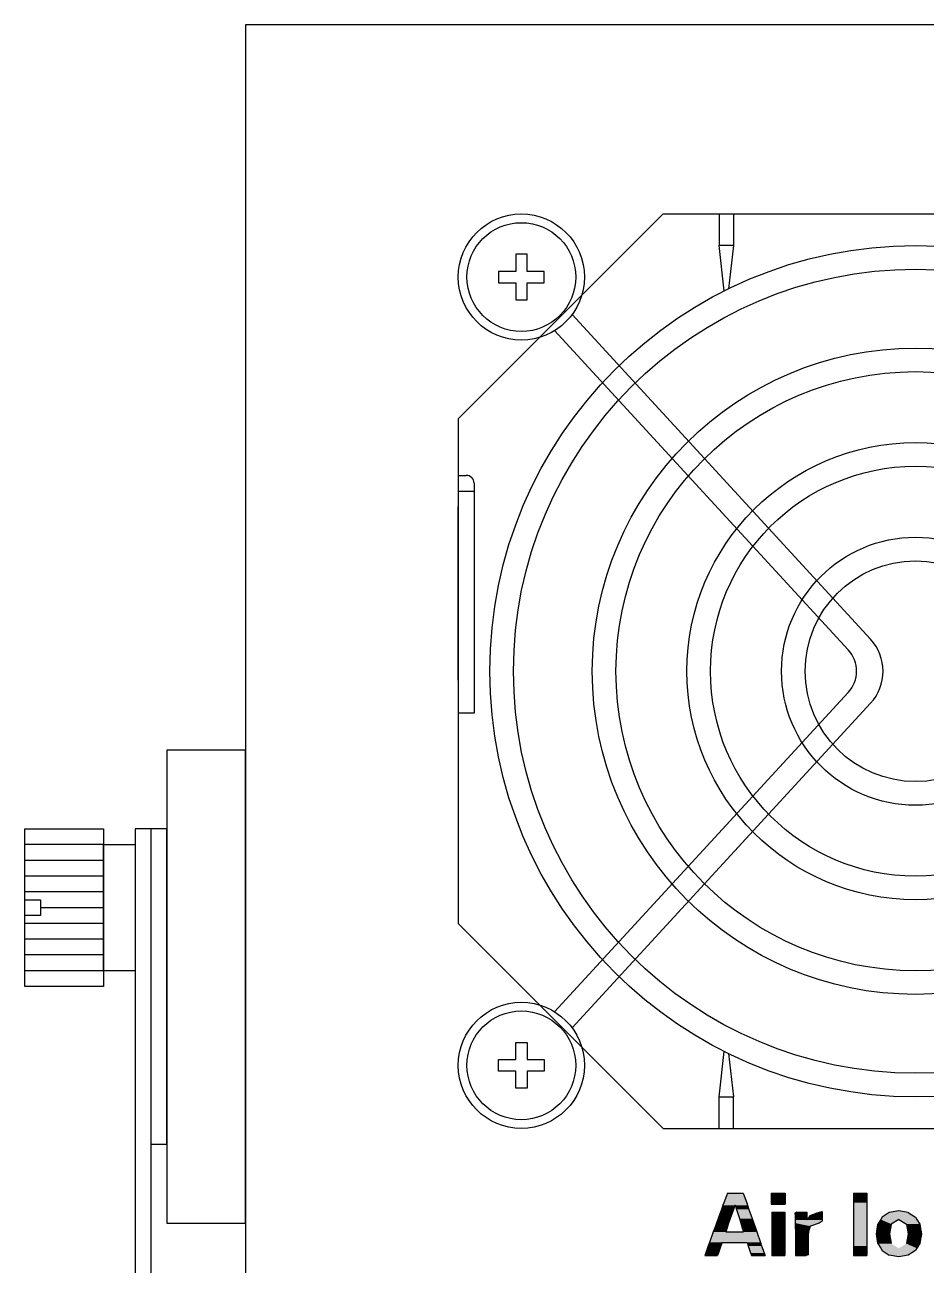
# Model space of a CAD drawing. Extents: x 57 to 405, y 53 to 275.
# Drawn here: x 59.5 to 116.7, y 196.1 to 274.8 of the extents above; entities that cross this region are included whole.
import ezdxf

# ---------------------------------------------------------------- set-up
doc = ezdxf.new("R2010")
doc.units = 0
doc.layers.get('0').update_dxf_attribs({"linetype": 'CONTINUOUS'})

# ---------------------------------------------------------------- blocks, each defined once
blk = doc.blocks.new('*U117')
at = {"color": 7, "linetype": 'CONTINUOUS'}
for p, q in [((113.876, 199.16), (113.788, 199.016)), ((114.329, 199.459), (113.876, 199.16)), ((114.935, 199.566), (114.329, 199.459)), ((115.541, 199.459), (114.935, 199.566)), ((115.541, 199.459), (115.994, 199.16)), ((115.994, 199.16), (116.083, 199.016)), ((113.592, 198.698), (113.494, 198.102)), ((113.609, 198.724), (113.592, 198.698)), ((113.788, 199.016), (113.609, 198.724)), ((114.447, 198.698), (114.347, 198.102)), ((114.451, 198.724), (114.447, 198.698)), ((114.935, 199.016), (114.451, 198.724)), ((114.935, 199.016), (115.419, 198.724)), ((115.419, 198.724), (115.424, 198.698)), ((115.424, 198.698), (115.524, 198.102)), ((116.083, 199.016), (116.262, 198.724)), ((116.262, 198.724), (116.278, 198.698)), ((116.278, 198.698), (116.376, 198.102)), ((113.494, 198.102), (113.592, 197.507)), ((113.592, 197.507), (113.608, 197.481)), ((113.608, 197.481), (113.788, 197.19)), ((114.347, 198.102), (114.447, 197.507)), ((114.447, 197.507), (114.451, 197.481)), ((115.424, 197.507), (115.419, 197.481)), ((115.524, 198.102), (115.424, 197.507)), ((116.262, 197.481), (116.083, 197.19)), ((116.278, 197.507), (116.262, 197.481)), ((116.376, 198.102), (116.278, 197.507)), ((113.788, 197.19), (113.876, 197.045)), ((113.876, 197.045), (114.329, 196.746)), ((114.935, 196.639), (114.329, 196.746)), ((115.541, 196.746), (114.935, 196.639)), ((115.994, 197.045), (115.541, 196.746)), ((116.083, 197.19), (115.994, 197.045))]:
    blk.add_line(p, q, dxfattribs=at)
for points in [[(113.876, 199.16), (113.788, 199.016), (116.083, 199.016)], [(114.329, 199.459), (113.876, 199.16), (115.994, 199.16)], [(114.935, 199.566), (114.329, 199.459), (115.541, 199.459)], [(113.592, 198.698), (113.494, 198.102), (114.347, 198.102)], [(113.609, 198.724), (113.592, 198.698), (114.447, 198.698)], [(113.788, 199.016), (113.609, 198.724), (114.451, 198.724)], [(114.935, 199.016), (115.419, 198.724), (116.262, 198.724)], [(115.419, 198.724), (115.424, 198.698), (116.278, 198.698)], [(115.424, 198.698), (115.524, 198.102), (116.376, 198.102)], [(113.494, 198.102), (113.592, 197.507), (114.447, 197.507)], [(113.592, 197.507), (113.608, 197.481), (114.451, 197.481)], [(113.608, 197.481), (113.788, 197.19), (114.935, 197.19)], [(115.419, 197.481), (114.935, 197.19), (116.083, 197.19)], [(115.424, 197.507), (115.419, 197.481), (116.262, 197.481)], [(115.524, 198.102), (115.424, 197.507), (116.278, 197.507)], [(113.788, 197.19), (113.876, 197.045), (115.994, 197.045)], [(113.876, 197.045), (114.329, 196.746), (115.541, 196.746)]]:
    blk.add_solid(points, dxfattribs=at)
at = {"color": 7, "linetype": 'CONTINUOUS', "extrusion": (0, 0, -1)}
for points in [[(-113.876, 199.16), (-115.994, 199.16), (-116.083, 199.016)], [(-114.329, 199.459), (-115.541, 199.459), (-115.994, 199.16)], [(-113.592, 198.698), (-114.447, 198.698), (-114.347, 198.102)], [(-113.609, 198.724), (-114.451, 198.724), (-114.447, 198.698)], [(-113.788, 199.016), (-114.935, 199.016), (-114.451, 198.724)], [(-114.935, 199.016), (-116.083, 199.016), (-116.262, 198.724)], [(-115.419, 198.724), (-116.262, 198.724), (-116.278, 198.698)], [(-115.424, 198.698), (-116.278, 198.698), (-116.376, 198.102)], [(-113.494, 198.102), (-114.347, 198.102), (-114.447, 197.507)], [(-113.592, 197.507), (-114.447, 197.507), (-114.451, 197.481)], [(-113.608, 197.481), (-114.451, 197.481), (-114.935, 197.19)], [(-115.419, 197.481), (-116.262, 197.481), (-116.083, 197.19)], [(-115.424, 197.507), (-116.278, 197.507), (-116.262, 197.481)], [(-115.524, 198.102), (-116.376, 198.102), (-116.278, 197.507)], [(-113.788, 197.19), (-116.083, 197.19), (-115.994, 197.045)], [(-113.876, 197.045), (-115.994, 197.045), (-115.541, 196.746)], [(-114.329, 196.746), (-115.541, 196.746), (-114.935, 196.639)]]:
    blk.add_solid(points, dxfattribs=at)
blk = doc.blocks.new('*U118')
at = {"color": 7, "linetype": 'CONTINUOUS'}
for p, q in [((112.064, 200.693), (112.917, 200.693)), ((112.064, 200.693), (112.064, 200.522)), ((112.917, 200.693), (112.917, 200.522)), ((112.064, 200.522), (112.064, 200.072)), ((112.064, 200.072), (112.064, 198.707)), ((112.917, 200.522), (112.917, 200.072)), ((112.917, 200.072), (112.917, 198.707)), ((112.064, 198.707), (112.064, 197.342)), ((112.917, 198.707), (112.917, 197.342)), ((112.064, 197.342), (112.064, 196.893)), ((112.064, 196.893), (112.064, 196.722)), ((112.064, 196.722), (112.917, 196.722)), ((112.917, 197.342), (112.917, 196.893)), ((112.917, 196.893), (112.917, 196.722))]:
    blk.add_line(p, q, dxfattribs=at)
for points in [[(112.064, 200.693), (112.064, 200.693), (112.917, 200.693)], [(112.064, 200.693), (112.064, 200.522), (112.917, 200.522)], [(112.064, 200.522), (112.064, 200.072), (112.917, 200.072)], [(112.064, 200.072), (112.064, 198.707), (112.917, 198.707)], [(112.064, 198.707), (112.064, 197.342), (112.917, 197.342)], [(112.064, 197.342), (112.064, 196.893), (112.917, 196.893)], [(112.064, 196.893), (112.064, 196.722), (112.917, 196.722)], [(112.064, 196.722), (112.064, 196.722), (112.917, 196.722)]]:
    blk.add_solid(points, dxfattribs=at)
at = {"color": 7, "linetype": 'CONTINUOUS', "extrusion": (0, 0, -1)}
for points in [[(-112.064, 200.693), (-112.917, 200.693), (-112.917, 200.522)], [(-112.064, 200.522), (-112.917, 200.522), (-112.917, 200.072)], [(-112.064, 200.072), (-112.917, 200.072), (-112.917, 198.707)], [(-112.064, 198.707), (-112.917, 198.707), (-112.917, 197.342)], [(-112.064, 197.342), (-112.917, 197.342), (-112.917, 196.893)], [(-112.064, 196.893), (-112.917, 196.893), (-112.917, 196.722)]]:
    blk.add_solid(points, dxfattribs=at)
blk = doc.blocks.new('*U119')
at = {"color": 7, "linetype": 'CONTINUOUS'}
for p, q in [((108.464, 199.483), (108.35, 199.406)), ((108.35, 199.406), (108.359, 199.251)), ((108.359, 199.251), (108.364, 199.175)), ((108.364, 199.175), (108.369, 199.061)), ((108.369, 199.061), (108.373, 198.983)), ((108.464, 199.483), (109.099, 199.483)), ((109.099, 199.483), (109.102, 199.406)), ((109.102, 199.406), (109.107, 199.251)), ((109.107, 199.251), (109.11, 199.175)), ((109.11, 199.175), (109.113, 199.061)), ((109.113, 199.061), (109.122, 198.983)), ((109.174, 199.061), (109.127, 198.983)), ((109.244, 199.175), (109.174, 199.061)), ((109.29, 199.251), (109.244, 199.175)), ((109.744, 199.406), (109.29, 199.251)), ((109.971, 199.483), (109.744, 199.406)), ((110.068, 199.516), (109.971, 199.483)), ((110.068, 199.483), (110.068, 199.516)), ((110.068, 199.483), (110.068, 199.406)), ((110.068, 199.406), (110.068, 199.251)), ((110.068, 199.251), (110.068, 199.175)), ((110.068, 199.175), (110.068, 199.061)), ((110.068, 199.061), (110.068, 198.983)), ((108.373, 198.983), (108.373, 198.982)), ((108.373, 198.982), (108.374, 198.908)), ((108.374, 198.908), (108.374, 198.899)), ((108.374, 198.899), (108.374, 198.785)), ((108.374, 198.785), (108.374, 198.588)), ((108.374, 198.588), (108.374, 198.581)), ((108.374, 198.581), (108.375, 198.223)), ((109.122, 198.983), (109.127, 198.983)), ((109.309, 198.581), (109.206, 198.223)), ((109.327, 198.588), (109.309, 198.581)), ((109.889, 198.785), (109.327, 198.588)), ((110.068, 198.899), (109.889, 198.785)), ((110.068, 198.983), (110.068, 198.982)), ((110.068, 198.982), (110.068, 198.908)), ((110.068, 198.908), (110.068, 198.899)), ((108.375, 198.223), (108.376, 198.033)), ((108.376, 198.033), (108.377, 197.422)), ((109.206, 198.223), (109.199, 198.033)), ((109.199, 198.033), (109.199, 197.422)), ((108.377, 197.422), (108.377, 197.407)), ((108.377, 197.407), (108.379, 196.926)), ((108.379, 196.926), (108.379, 196.781)), ((108.379, 196.781), (108.379, 196.722)), ((108.379, 196.722), (108.638, 196.722)), ((108.638, 196.722), (109.071, 196.722)), ((109.199, 196.781), (109.071, 196.722)), ((109.199, 197.422), (109.199, 197.407)), ((109.199, 197.407), (109.199, 196.926)), ((109.199, 196.926), (109.199, 196.781))]:
    blk.add_line(p, q, dxfattribs=at)
for points in [[(108.464, 199.483), (108.35, 199.406), (109.102, 199.406)], [(108.35, 199.406), (108.359, 199.251), (109.107, 199.251)], [(108.359, 199.251), (108.364, 199.175), (109.11, 199.175)], [(108.364, 199.175), (108.369, 199.061), (109.113, 199.061)], [(108.369, 199.061), (108.373, 198.983), (109.122, 198.983)], [(108.464, 199.483), (108.464, 199.483), (109.099, 199.483)], [(109.174, 199.061), (109.127, 198.983), (110.068, 198.983)], [(109.244, 199.175), (109.174, 199.061), (110.068, 199.061)], [(109.29, 199.251), (109.244, 199.175), (110.068, 199.175)], [(109.744, 199.406), (109.29, 199.251), (110.068, 199.251)], [(109.971, 199.483), (109.744, 199.406), (110.068, 199.406)], [(110.068, 199.516), (109.971, 199.483), (110.068, 199.483)], [(108.373, 198.983), (108.373, 198.982), (110.068, 198.982)], [(108.373, 198.982), (108.374, 198.908), (110.068, 198.908)], [(108.374, 198.908), (108.374, 198.899), (110.068, 198.899)], [(108.374, 198.899), (108.374, 198.785), (109.889, 198.785)], [(108.374, 198.785), (108.374, 198.588), (109.327, 198.588)], [(108.374, 198.588), (108.374, 198.581), (109.309, 198.581)], [(108.374, 198.581), (108.375, 198.223), (109.206, 198.223)], [(109.122, 198.983), (109.122, 198.983), (109.127, 198.983)], [(108.375, 198.223), (108.376, 198.033), (109.199, 198.033)], [(108.376, 198.033), (108.377, 197.422), (109.199, 197.422)], [(108.377, 197.422), (108.377, 197.407), (109.199, 197.407)], [(108.377, 197.407), (108.379, 196.926), (109.199, 196.926)], [(108.379, 196.926), (108.379, 196.781), (109.199, 196.781)], [(108.379, 196.781), (108.379, 196.722), (109.071, 196.722)], [(108.379, 196.722), (108.379, 196.722), (108.638, 196.722)], [(108.638, 196.722), (108.638, 196.722), (109.071, 196.722)]]:
    blk.add_solid(points, dxfattribs=at)
at = {"color": 7, "linetype": 'CONTINUOUS', "extrusion": (0, 0, -1)}
for points in [[(-108.35, 199.406), (-109.102, 199.406), (-109.107, 199.251)], [(-108.359, 199.251), (-109.107, 199.251), (-109.11, 199.175)], [(-108.364, 199.175), (-109.11, 199.175), (-109.113, 199.061)], [(-108.369, 199.061), (-109.113, 199.061), (-109.122, 198.983)], [(-108.464, 199.483), (-109.099, 199.483), (-109.102, 199.406)], [(-109.174, 199.061), (-110.068, 199.061), (-110.068, 198.983)], [(-109.244, 199.175), (-110.068, 199.175), (-110.068, 199.061)], [(-109.29, 199.251), (-110.068, 199.251), (-110.068, 199.175)], [(-109.744, 199.406), (-110.068, 199.406), (-110.068, 199.251)], [(-109.971, 199.483), (-110.068, 199.483), (-110.068, 199.406)], [(-108.373, 198.983), (-110.068, 198.983), (-110.068, 198.982)], [(-108.373, 198.982), (-110.068, 198.982), (-110.068, 198.908)], [(-108.374, 198.908), (-110.068, 198.908), (-110.068, 198.899)], [(-108.374, 198.899), (-110.068, 198.899), (-109.889, 198.785)], [(-108.374, 198.785), (-109.889, 198.785), (-109.327, 198.588)], [(-108.374, 198.588), (-109.327, 198.588), (-109.309, 198.581)], [(-108.374, 198.581), (-109.309, 198.581), (-109.206, 198.223)], [(-108.375, 198.223), (-109.206, 198.223), (-109.199, 198.033)], [(-108.376, 198.033), (-109.199, 198.033), (-109.199, 197.422)], [(-108.377, 197.422), (-109.199, 197.422), (-109.199, 197.407)], [(-108.377, 197.407), (-109.199, 197.407), (-109.199, 196.926)], [(-108.379, 196.926), (-109.199, 196.926), (-109.199, 196.781)], [(-108.379, 196.781), (-109.199, 196.781), (-109.071, 196.722)]]:
    blk.add_solid(points, dxfattribs=at)
blk = doc.blocks.new('*U120')
at = {"color": 7, "linetype": 'CONTINUOUS'}
for p, q in [((106.85, 200.693), (107.73, 200.693)), ((106.85, 200.693), (106.85, 199.983)), ((107.73, 200.693), (107.73, 199.983)), ((106.85, 199.983), (107.73, 199.983)), ((106.878, 199.483), (107.702, 199.483)), ((106.878, 199.483), (106.878, 199.052)), ((106.878, 199.052), (106.878, 198.102)), ((107.702, 199.483), (107.702, 199.052)), ((107.702, 199.052), (107.702, 198.102)), ((106.878, 198.102), (106.878, 197.153)), ((107.702, 198.102), (107.702, 197.153)), ((106.878, 197.153), (106.878, 196.722)), ((106.878, 196.722), (107.702, 196.722)), ((107.702, 197.153), (107.702, 196.722))]:
    blk.add_line(p, q, dxfattribs=at)
for points in [[(106.85, 200.693), (106.85, 200.693), (107.73, 200.693)], [(106.85, 200.693), (106.85, 199.983), (107.73, 199.983)], [(106.85, 199.983), (106.85, 199.983), (107.73, 199.983)], [(106.878, 199.483), (106.878, 199.483), (107.702, 199.483)], [(106.878, 199.483), (106.878, 199.052), (107.702, 199.052)], [(106.878, 199.052), (106.878, 198.102), (107.702, 198.102)], [(106.878, 198.102), (106.878, 197.153), (107.702, 197.153)], [(106.878, 197.153), (106.878, 196.722), (107.702, 196.722)], [(106.878, 196.722), (106.878, 196.722), (107.702, 196.722)]]:
    blk.add_solid(points, dxfattribs=at)
at = {"color": 7, "linetype": 'CONTINUOUS', "extrusion": (0, 0, -1)}
for points in [[(-106.85, 200.693), (-107.73, 200.693), (-107.73, 199.983)], [(-106.878, 199.483), (-107.702, 199.483), (-107.702, 199.052)], [(-106.878, 199.052), (-107.702, 199.052), (-107.702, 198.102)], [(-106.878, 198.102), (-107.702, 198.102), (-107.702, 197.153)], [(-106.878, 197.153), (-107.702, 197.153), (-107.702, 196.722)]]:
    blk.add_solid(points, dxfattribs=at)
blk = doc.blocks.new('*U121')
at = {"color": 7, "linetype": 'CONTINUOUS'}
for p, q in [((104.062, 200.693), (104, 200.522)), ((104.062, 200.693), (105.074, 200.693)), ((105.074, 200.693), (105.133, 200.522)), ((103.781, 199.918), (103.686, 199.653)), ((103.837, 200.072), (103.781, 199.918)), ((104, 200.522), (103.837, 200.072)), ((104.54, 199.918), (104.449, 199.653)), ((104.54, 199.918), (104.551, 199.918)), ((104.551, 199.918), (104.636, 199.653)), ((105.133, 200.522), (105.289, 200.072)), ((105.289, 200.072), (105.343, 199.918)), ((105.343, 199.918), (105.435, 199.653)), ((103.475, 199.071), (103.344, 198.707)), ((103.686, 199.653), (103.475, 199.071)), ((104.249, 199.071), (104.124, 198.707)), ((104.449, 199.653), (104.249, 199.071)), ((104.636, 199.653), (104.823, 199.071)), ((104.823, 199.071), (104.94, 198.707)), ((105.435, 199.653), (105.638, 199.071)), ((105.638, 199.071), (105.764, 198.707)), ((103.265, 198.488), (103.169, 198.223)), ((103.344, 198.707), (103.265, 198.488)), ((104.048, 198.488), (103.957, 198.223)), ((104.124, 198.707), (104.048, 198.488)), ((104.94, 198.707), (105.011, 198.488)), ((105.011, 198.488), (105.096, 198.223)), ((105.764, 198.707), (105.84, 198.488)), ((105.84, 198.488), (105.932, 198.223)), ((102.93, 197.563), (102.85, 197.342)), ((103.169, 198.223), (102.93, 197.563)), ((103.737, 197.563), (103.659, 197.342)), ((103.737, 197.563), (103.983, 197.563)), ((103.957, 198.223), (105.096, 198.223)), ((103.983, 197.563), (104.524, 197.563)), ((104.524, 197.563), (105.064, 197.563)), ((105.064, 197.563), (105.31, 197.563)), ((105.31, 197.563), (105.385, 197.342)), ((105.932, 198.223), (106.162, 197.563)), ((106.162, 197.563), (106.239, 197.342)), ((102.688, 196.893), (102.626, 196.722)), ((102.626, 196.722), (103.44, 196.722)), ((102.85, 197.342), (102.688, 196.893)), ((103.5, 196.893), (103.44, 196.722)), ((103.659, 197.342), (103.5, 196.893)), ((105.385, 197.342), (105.538, 196.893)), ((105.538, 196.893), (105.596, 196.722)), ((105.596, 196.722), (106.454, 196.722)), ((106.239, 197.342), (106.395, 196.893)), ((106.395, 196.893), (106.454, 196.722))]:
    blk.add_line(p, q, dxfattribs=at)
for points in [[(104.062, 200.693), (104, 200.522), (105.133, 200.522)], [(104.062, 200.693), (104.062, 200.693), (105.074, 200.693)], [(103.781, 199.918), (103.686, 199.653), (104.449, 199.653)], [(103.837, 200.072), (103.781, 199.918), (105.343, 199.918)], [(104, 200.522), (103.837, 200.072), (105.289, 200.072)], [(104.54, 199.918), (104.54, 199.918), (104.551, 199.918)], [(104.551, 199.918), (104.636, 199.653), (105.435, 199.653)], [(103.475, 199.071), (103.344, 198.707), (104.124, 198.707)], [(103.686, 199.653), (103.475, 199.071), (104.249, 199.071)], [(104.636, 199.653), (104.823, 199.071), (105.638, 199.071)], [(104.823, 199.071), (104.94, 198.707), (105.764, 198.707)], [(103.265, 198.488), (103.169, 198.223), (103.957, 198.223)], [(103.344, 198.707), (103.265, 198.488), (104.048, 198.488)], [(104.94, 198.707), (105.011, 198.488), (105.84, 198.488)], [(105.011, 198.488), (105.096, 198.223), (105.932, 198.223)], [(102.93, 197.563), (102.85, 197.342), (103.659, 197.342)], [(103.169, 198.223), (102.93, 197.563), (106.162, 197.563)], [(103.737, 197.563), (103.737, 197.563), (103.983, 197.563)], [(103.957, 198.223), (103.957, 198.223), (105.096, 198.223)], [(103.983, 197.563), (103.983, 197.563), (104.524, 197.563)], [(104.524, 197.563), (104.524, 197.563), (105.064, 197.563)], [(105.064, 197.563), (105.064, 197.563), (105.31, 197.563)], [(105.31, 197.563), (105.385, 197.342), (106.239, 197.342)], [(102.688, 196.893), (102.626, 196.722), (103.44, 196.722)], [(102.626, 196.722), (102.626, 196.722), (103.44, 196.722)], [(102.85, 197.342), (102.688, 196.893), (103.5, 196.893)], [(105.385, 197.342), (105.538, 196.893), (106.395, 196.893)], [(105.538, 196.893), (105.596, 196.722), (106.454, 196.722)], [(105.596, 196.722), (105.596, 196.722), (106.454, 196.722)]]:
    blk.add_solid(points, dxfattribs=at)
at = {"color": 7, "linetype": 'CONTINUOUS', "extrusion": (0, 0, -1)}
for points in [[(-104.062, 200.693), (-105.074, 200.693), (-105.133, 200.522)], [(-103.781, 199.918), (-104.54, 199.918), (-104.449, 199.653)], [(-103.837, 200.072), (-105.289, 200.072), (-105.343, 199.918)], [(-104, 200.522), (-105.133, 200.522), (-105.289, 200.072)], [(-104.551, 199.918), (-105.343, 199.918), (-105.435, 199.653)], [(-103.475, 199.071), (-104.249, 199.071), (-104.124, 198.707)], [(-103.686, 199.653), (-104.449, 199.653), (-104.249, 199.071)], [(-104.636, 199.653), (-105.435, 199.653), (-105.638, 199.071)], [(-104.823, 199.071), (-105.638, 199.071), (-105.764, 198.707)], [(-103.265, 198.488), (-104.048, 198.488), (-103.957, 198.223)], [(-103.344, 198.707), (-104.124, 198.707), (-104.048, 198.488)], [(-104.94, 198.707), (-105.764, 198.707), (-105.84, 198.488)], [(-105.011, 198.488), (-105.84, 198.488), (-105.932, 198.223)], [(-102.93, 197.563), (-103.737, 197.563), (-103.659, 197.342)], [(-103.169, 198.223), (-105.932, 198.223), (-106.162, 197.563)], [(-105.31, 197.563), (-106.162, 197.563), (-106.239, 197.342)], [(-102.688, 196.893), (-103.5, 196.893), (-103.44, 196.722)], [(-102.85, 197.342), (-103.659, 197.342), (-103.5, 196.893)], [(-105.385, 197.342), (-106.239, 197.342), (-106.395, 196.893)], [(-105.538, 196.893), (-106.395, 196.893), (-106.454, 196.722)]]:
    blk.add_solid(points, dxfattribs=at)

msp = doc.modelspace()

# ---------------------------------------------------------------- linework, layer by layer
at = {"color": 7, "linetype": 'CONTINUOUS'}
for p, q in [((73.497, 274.79), (73.497, 152.79)), ((158.497, 274.79), (73.497, 274.79)), ((99.997, 262.79), (86.997, 249.79)), ((99.997, 262.79), (131.997, 262.79)), ((103.547, 262.79), (103.547, 260.79)), ((104.447, 262.79), (104.447, 260.79)), ((104.447, 260.79), (103.547, 260.79)), ((103.871, 257.913), (103.547, 260.79)), ((104.447, 260.79), (104.139, 258.046)), ((90.635, 260.24), (90.635, 259.152)), ((91.36, 260.24), (90.635, 260.24)), ((91.36, 259.152), (91.36, 260.24)), ((90.635, 259.152), (89.547, 259.152)), ((89.547, 259.152), (89.547, 258.427)), ((92.447, 259.152), (91.36, 259.152)), ((92.447, 258.427), (92.447, 259.152)), ((89.547, 258.427), (90.635, 258.427)), ((90.635, 258.427), (90.635, 257.34)), ((91.36, 258.427), (92.447, 258.427)), ((91.36, 257.34), (91.36, 258.427)), ((90.635, 257.34), (91.36, 257.34)), ((113.148, 235.821), (94.209, 256.406)), ((93.105, 255.391), (111.732, 235.144)), ((86.997, 249.79), (86.997, 217.79)), ((86.997, 246.213), (87.497, 246.213)), ((87.997, 245.713), (88.001, 231.13)), ((86.997, 245.213), (87.997, 245.213)), ((86.997, 244.713), (86.997, 231.13)), ((87.997, 245.213), (87.997, 233.213)), ((86.997, 233.213), (86.997, 244.213)), ((93.105, 212.189), (111.732, 232.436)), ((113.148, 231.759), (94.209, 211.174)), ((87.997, 231.13), (86.997, 231.13)), ((68.497, 228.79), (68.497, 198.79)), ((73.497, 228.79), (68.497, 228.79)), ((73.497, 198.79), (73.497, 228.79)), ((59.497, 213.79), (59.497, 223.79)), ((59.497, 223.79), (64.497, 223.79)), ((64.497, 223.79), (64.497, 213.79)), ((66.497, 223.79), (66.497, 142.79)), ((67.497, 223.79), (66.497, 223.79)), ((67.497, 223.79), (67.497, 142.79)), ((67.497, 223.79), (67.497, 203.79)), ((68.497, 223.79), (67.497, 223.79)), ((68.497, 203.79), (68.497, 223.79)), ((64.497, 222.79), (66.497, 222.79)), ((64.497, 214.79), (64.497, 222.79)), ((66.497, 222.79), (66.497, 214.79)), ((59.497, 218.29), (59.497, 219.29)), ((86.997, 217.79), (99.997, 204.79)), ((66.497, 214.79), (64.497, 214.79)), ((64.497, 213.79), (59.497, 213.79)), ((90.635, 210.24), (91.36, 210.24)), ((90.635, 209.152), (90.635, 210.24)), ((91.36, 210.24), (91.36, 209.152)), ((103.547, 206.79), (103.871, 209.666)), ((104.139, 209.533), (104.447, 206.79)), ((89.547, 209.152), (90.635, 209.152)), ((89.547, 208.427), (89.547, 209.152)), ((91.36, 209.152), (92.447, 209.152)), ((92.447, 209.152), (92.447, 208.427)), ((90.635, 208.427), (89.547, 208.427)), ((90.635, 207.34), (90.635, 208.427)), ((91.36, 208.427), (91.36, 207.34)), ((92.447, 208.427), (91.36, 208.427)), ((91.36, 207.34), (90.635, 207.34)), ((103.547, 204.79), (103.547, 206.79)), ((103.547, 206.79), (104.447, 206.79)), ((104.447, 204.79), (104.447, 206.79)), ((99.997, 204.79), (131.997, 204.79)), ((67.497, 203.79), (68.497, 203.79)), ((68.497, 198.79), (73.497, 198.79))]:
    msp.add_line(p, q, dxfattribs=at)
at = {"color": 3, "linetype": 'CONTINUOUS'}
for p, q in [((64.497, 222.79), (59.497, 222.79)), ((64.497, 221.79), (59.497, 221.79)), ((64.497, 220.79), (59.497, 220.79)), ((64.497, 219.79), (59.497, 219.79)), ((59.497, 219.29), (60.497, 219.29)), ((60.497, 219.29), (60.497, 218.29)), ((64.497, 218.79), (60.497, 218.79)), ((60.497, 218.29), (59.497, 218.29)), ((64.497, 217.79), (59.497, 217.79)), ((64.497, 216.79), (59.497, 216.79)), ((64.497, 215.79), (59.497, 215.79)), ((64.497, 214.79), (59.497, 214.79))]:
    msp.add_line(p, q, dxfattribs=at)
at = {"color": 7, "linetype": 'CONTINUOUS'}
for centre, radius in [((90.997, 258.79), 4), ((90.997, 258.79), 3.45), ((115.997, 233.79), 27), ((115.997, 233.79), 25.5), ((115.997, 233.79), 20.5), ((115.997, 233.79), 19), ((115.997, 233.79), 14.5), ((115.997, 233.79), 13), ((115.997, 233.79), 8.5), ((115.997, 233.79), 7), ((90.997, 208.79), 4), ((90.997, 208.79), 3.45)]:
    msp.add_circle(centre, radius, dxfattribs=at)
for centre, radius, start, end in [((87.497, 245.713), 0.5, 0, 90), ((110.94, 233.79), 3, 317.38594, 42.61406), ((110.26, 233.79), 2, 317.38594, 42.61406)]:
    msp.add_arc(centre, radius, start, end, dxfattribs=at)

# ---------------------------------------------------------------- block references
for name in ['*U121', '*U120', '*U118', '*U119', '*U117']:
    msp.add_blockref(name, (0, 0), dxfattribs=at)

doc.saveas('drawing.dxf')
